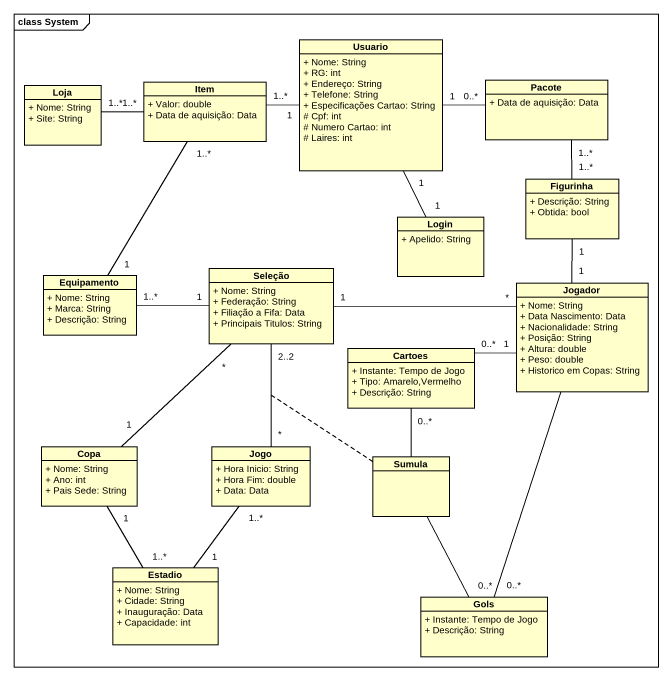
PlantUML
@startuml
mainframe class System
hide circle
hide empty members
skinparam classAttributeIconSize 0
class Usuario {
  + Nome: String
  + RG: int
  + Endereço: String
  + Telefone: String
  + Especificações Cartao: String
  # Cpf: int
  # Numero Cartao: int
  # Laires: int
}
class Loja {
  + Nome: String
  + Site: String
}
class Item {
  + Valor: double
  + Data de aquisição: Data
}
class Pacote {
  + Data de aquisição: Data
}
class Figurinha {
  + Descrição: String
  + Obtida: bool
}
class Login {
  + Apelido: String
}
class Equipamento {
  + Nome: String
  + Marca: String
  + Descrição: String
}
class Seleção {
  + Nome: String
  + Federação: String
  + Filiação a Fifa: Data
  + Principais Titulos: String
}
class Jogador {
  + Nome: String
  + Data Nascimento: Data
  + Nacionalidade: String
  + Posição: String
  + Altura: double
  + Peso: double
  + Historico em Copas: String
}
class Cartoes {
  + Instante: Tempo de Jogo
  + Tipo: Amarelo,Vermelho
  + Descrição: String
}
class Copa {
  + Nome: String
  + Ano: int
  + Pais Sede: String
}
class Jogo {
  + Hora Inicio: String
  + Hora Fim: double
  + Data: Data
}
class Sumula
class Estadio {
  + Nome: String
  + Cidade: String
  + Inauguração: Data
  + Capacidade: int
}
class Gols {
  + Instante: Tempo de Jogo
  + Descrição: String
}
Usuario "1" -right- "0..*" Pacote
Usuario "1" -- "1" Login
Loja "1..*" -right- "1..*" Item
Item "1..*" -right- "1" Usuario
Figurinha "1..*" -up- "1..*" Pacote
Equipamento "1" -up- "1..*" Item
Equipamento "1..*" -right- "1" Seleção
Seleção "1" -right- "*" Jogador
Seleção "2..2" -- "*" Jogo
(Seleção, Jogo) .. Sumula
Jogador "1" -up- "1" Figurinha
Cartoes "0..*" -right- "1" Jogador
Copa "1" -up- "*" Seleção
Jogo "1..*" -- "1" Estadio
Sumula -up- "0..*" Cartoes
Sumula -- "0..*" Gols
Estadio "1..*" -up- "1" Copa
Gols "0..*" -up- Jogador
@enduml
